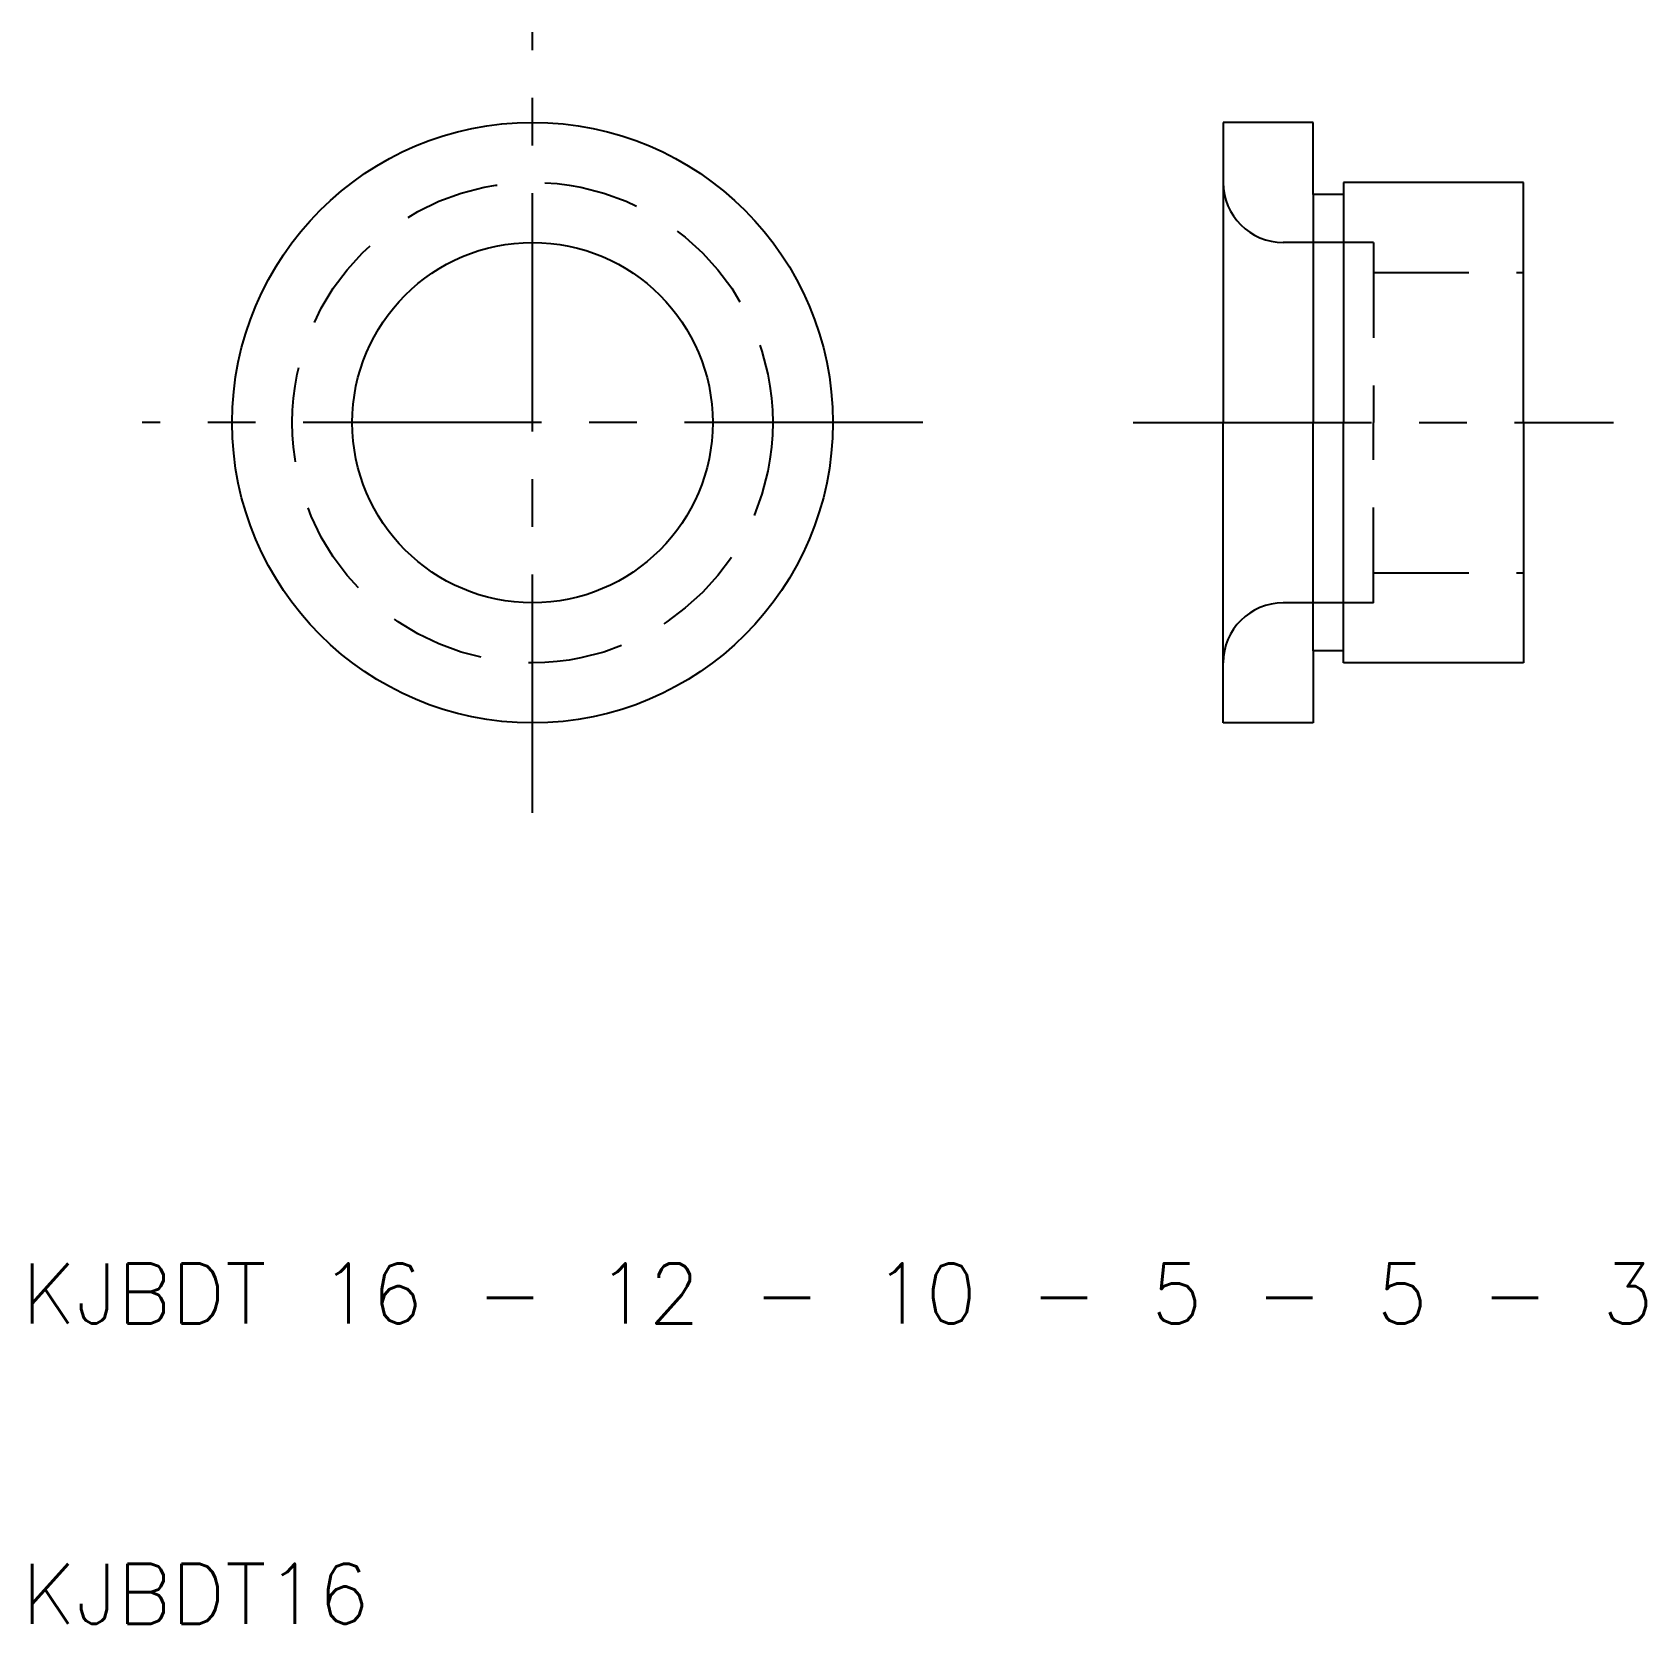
# Model space of a CAD drawing. Extents: x 10.3 to 64.1, y 10 to 63.
import ezdxf

# ---------------------------------------------------------------- set-up
doc = ezdxf.new("R2010")
doc.units = 0
doc.header["$LTSCALE"] = 0.25
doc.linetypes.add('CENTER', pattern=[50.8, 31.75, -6.35, 6.35, -6.35])
doc.linetypes.add('DASHED', pattern=[19.05, 12.7, -6.35])
doc.layers.get('0').update_dxf_attribs({"linetype": 'CONTINUOUS'})
doc.layers.add('CENTER', color=1, linetype='CENTER')
doc.styles.get("Standard").update_dxf_attribs({"font": 'txt.shx', "bigfont": 'extfont.shx'})

msp = doc.modelspace()

# ---------------------------------------------------------------- linework, layer by layer
for p, q in [((50, 60), (50, 50)), ((53, 60), (50, 60)), ((53, 57.6), (53, 60)), ((53, 57.6), (53, 50)), ((54, 57.6), (53, 57.6)), ((60, 58), (54, 58)), ((54, 58), (54, 57.6)), ((54, 57.6), (54, 50)), ((60, 50), (60, 58)), ((50, 40), (50, 50)), ((53, 42.4), (53, 50)), ((54, 42.4), (54, 50)), ((60, 50), (60, 42)), ((54, 42.4), (53, 42.4)), ((53, 42.4), (53, 40)), ((54, 42), (54, 42.4)), ((60, 42), (54, 42)), ((53, 40), (50, 40))]:
    msp.add_line(p, q)
at = {"color": 3, "linetype": 'DASHED'}
for p, q in [((55, 56), (52, 56)), ((55, 56), (55, 50)), ((55, 55), (60, 55)), ((55, 44), (55, 50)), ((55, 45), (60, 45)), ((55, 44), (52, 44))]:
    msp.add_line(p, q, dxfattribs=at)
for radius in [10, 6]:
    msp.add_circle((27, 50), radius)
msp.add_circle((27, 50), 8, dxfattribs=at)
for centre, start, end in [((52, 58), 180, 270), ((52, 42), 90, 180)]:
    msp.add_arc(centre, 2, start, end, dxfattribs=at)
at = {"layer": 'CENTER', "color": 1, "linetype": 'CENTER'}
for p, q in [((27, 37), (27, 63)), ((40, 50), (14, 50)), ((47, 50), (63, 50))]:
    msp.add_line(p, q, dxfattribs=at)

# ---------------------------------------------------------------- texts
for s, p in [('KJBDT 16 - 12 - 10 - 5 - 5 - 3', (10, 20)), ('KJBDT16', (10, 10))]:
    msp.add_text(s, height=2).set_placement(p)

doc.saveas('drawing.dxf')
